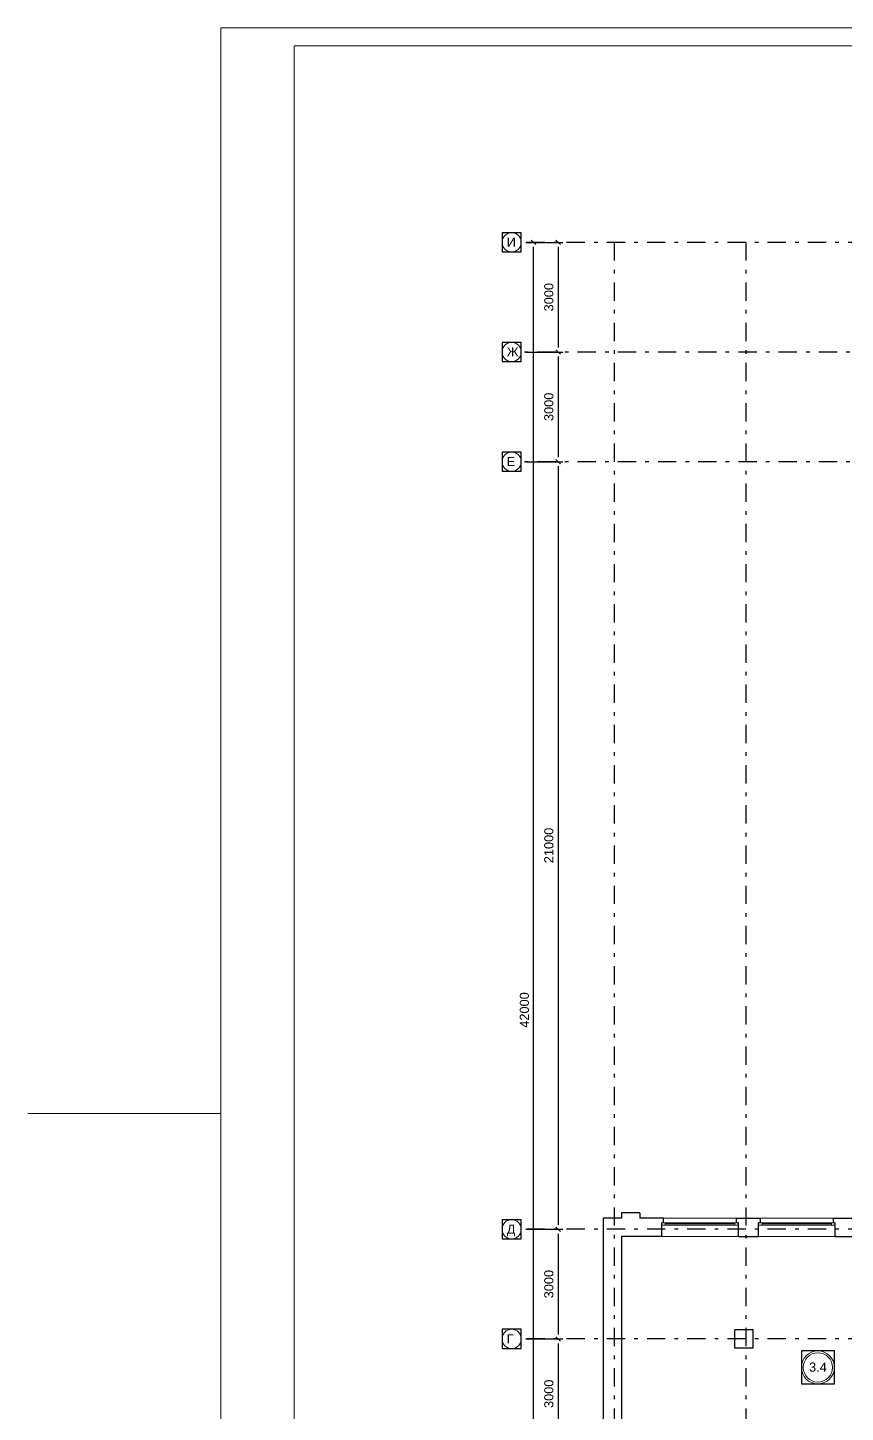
# Model space of a CAD drawing. Header units: metres. Extents: x -5.3 to 89.4, y -5.3 to 64.7.
# Drawn here: x -5.27 to 17.1, y 21.55 to 59.43 of the extents above; entities that cross this region are included whole.
import ezdxf
from ezdxf.enums import TextEntityAlignment as Align

# ---------------------------------------------------------------- set-up
doc = ezdxf.new("R2010")
doc.units = ezdxf.units.M
doc.header["$MEASUREMENT"] = 0
doc.linetypes.add('( Dashdot )', pattern=[1.001, 0.5, -0.25, 0.001, -0.25])
doc.layers.get('DEFPOINTS').update_dxf_attribs({"lineweight": 0})
doc.layers.add('Level 50', color=7, linetype='Continuous', lineweight=0)
doc.layers.add('YOLO_TABLE', color=1, linetype='Continuous')
doc.styles.add('Standard_0', font='arial.ttf')
doc.styles.add('Style-Arial', font='arial.ttf')
doc.dimstyles.get("Standard").update_dxf_attribs({"dimtxt": 0.00018, "dimasz": 0.00018, "dimexe": 0.0002, "dimexo": 0.0625, "dimgap": 9e-05, "dimtad": 0, "dimtih": 1, "dimtoh": 1, "dimdec": 4, "dimlfac": 1000, "dimzin": 0, "dimdsep": 46, "dimtxsty": 'Standard_0', "dimcen": 9e-05, "dimadec": 0, "dimazin": 0, "dimtfac": 1, "dimtdec": 4, "dimtofl": 0, "dimtmove": 0, "dimatfit": 0, "dimfxl": 0.01, "dimfxlon": 1, "dimtolj": 1, "dimtzin": 0, "dimarcsym": 0})

# ---------------------------------------------------------------- blocks, each defined once
blk = doc.blocks.new('_Oblique-1')
at = {"color": 0, "linetype": 'ByBlock', "lineweight": -2}
blk.add_line((0.5, 0.5), (-0.5, -0.5), dxfattribs=at)
blk = doc.blocks.new('*D30')
at = {"color": 0, "linetype": 'Continuous', "lineweight": -2, "transparency": 16777216}
for p, q in [((8.359, 53.561), (9.367, 53.561)), ((9.242, 53.436), (9.242, 50.686)), ((8.359, 50.561), (9.367, 50.561))]:
    blk.add_line(p, q, dxfattribs=at)
at = {"layer": 'DEFPOINTS', "color": 0, "linetype": 'Continuous', "transparency": 16777216}
for p in [(8.234, 53.561), (8.234, 50.561), (9.242, 50.561)]:
    blk.add_point(p, dxfattribs=at)
at = {"color": 0, "linetype": 'Continuous', "lineweight": -2, "transparency": 16777216, "xscale": 0.125, "yscale": 0.125, "zscale": 0.125}
for p, rotation in [((9.242, 53.561), 90), ((9.242, 50.561), 270)]:
    blk.add_blockref('_Oblique-1', p, dxfattribs=dict(at, rotation=rotation))
at = {"color": 0, "linetype": 'Continuous', "lineweight": 0, "transparency": 16777216, "insert": (8.989, 52.061), "char_height": 0.25, "attachment_point": 5, "rotation": 90, "style": 'Style-Arial'}
blk.add_mtext('\\A1;3000', dxfattribs=at)
blk = doc.blocks.new('*D31')
at = {"color": 0, "linetype": 'Continuous', "lineweight": -2, "transparency": 16777216}
for p, q in [((8.359, 53.561), (8.697, 53.561)), ((8.572, 11.686), (8.572, 53.436)), ((8.359, 11.561), (8.697, 11.561))]:
    blk.add_line(p, q, dxfattribs=at)
at = {"layer": 'DEFPOINTS', "color": 0, "linetype": 'Continuous', "transparency": 16777216}
for p in [(8.234, 53.561), (8.572, 53.561), (8.234, 11.561)]:
    blk.add_point(p, dxfattribs=at)
at = {"color": 0, "linetype": 'Continuous', "lineweight": -2, "transparency": 16777216, "xscale": 0.125, "yscale": 0.125, "zscale": 0.125}
for p, rotation in [((8.572, 53.561), 90), ((8.572, 11.561), 270)]:
    blk.add_blockref('_Oblique-1', p, dxfattribs=dict(at, rotation=rotation))
at = {"color": 0, "linetype": 'Continuous', "lineweight": 0, "transparency": 16777216, "insert": (8.32, 32.561), "char_height": 0.25, "attachment_point": 5, "rotation": 90, "style": 'Style-Arial'}
blk.add_mtext('\\A1;42000', dxfattribs=at)
blk = doc.blocks.new('*D137')
at = {"color": 0, "linetype": 'Continuous', "lineweight": -2, "transparency": 16777216}
for p, q in [((8.359, 50.561), (9.367, 50.561)), ((9.242, 50.436), (9.242, 47.686)), ((8.359, 47.561), (9.367, 47.561))]:
    blk.add_line(p, q, dxfattribs=at)
at = {"layer": 'DEFPOINTS', "color": 0, "linetype": 'Continuous', "transparency": 16777216}
for p in [(8.234, 50.561), (8.234, 47.561), (9.242, 47.561)]:
    blk.add_point(p, dxfattribs=at)
at = {"color": 0, "linetype": 'Continuous', "lineweight": -2, "transparency": 16777216, "xscale": 0.125, "yscale": 0.125, "zscale": 0.125}
for p, rotation in [((9.242, 50.561), 90), ((9.242, 47.561), 270)]:
    blk.add_blockref('_Oblique-1', p, dxfattribs=dict(at, rotation=rotation))
at = {"color": 0, "linetype": 'Continuous', "lineweight": 0, "transparency": 16777216, "insert": (8.989, 49.061), "char_height": 0.25, "attachment_point": 5, "rotation": 90, "style": 'Style-Arial'}
blk.add_mtext('\\A1;3000', dxfattribs=at)
blk = doc.blocks.new('*D138')
at = {"color": 0, "linetype": 'Continuous', "lineweight": -2, "transparency": 16777216}
for p, q in [((8.359, 47.561), (9.367, 47.561)), ((9.242, 47.436), (9.242, 26.686)), ((8.359, 26.561), (9.367, 26.561))]:
    blk.add_line(p, q, dxfattribs=at)
at = {"layer": 'DEFPOINTS', "color": 0, "linetype": 'Continuous', "transparency": 16777216}
for p in [(8.234, 47.561), (8.234, 26.561), (9.242, 26.561)]:
    blk.add_point(p, dxfattribs=at)
at = {"color": 0, "linetype": 'Continuous', "lineweight": -2, "transparency": 16777216, "xscale": 0.125, "yscale": 0.125, "zscale": 0.125}
for p, rotation in [((9.242, 47.561), 90), ((9.242, 26.561), 270)]:
    blk.add_blockref('_Oblique-1', p, dxfattribs=dict(at, rotation=rotation))
at = {"color": 0, "linetype": 'Continuous', "lineweight": 0, "transparency": 16777216, "insert": (8.989, 37.061), "char_height": 0.25, "attachment_point": 5, "rotation": 90, "style": 'Style-Arial'}
blk.add_mtext('\\A1;21000', dxfattribs=at)
blk = doc.blocks.new('*D139')
at = {"color": 0, "linetype": 'Continuous', "lineweight": -2, "transparency": 16777216}
for p, q in [((8.359, 26.561), (9.367, 26.561)), ((9.242, 26.436), (9.242, 23.686)), ((8.359, 23.561), (9.367, 23.561))]:
    blk.add_line(p, q, dxfattribs=at)
at = {"layer": 'DEFPOINTS', "color": 0, "linetype": 'Continuous', "transparency": 16777216}
for p in [(8.234, 26.561), (8.234, 23.561), (9.242, 23.561)]:
    blk.add_point(p, dxfattribs=at)
at = {"color": 0, "linetype": 'Continuous', "lineweight": -2, "transparency": 16777216, "xscale": 0.125, "yscale": 0.125, "zscale": 0.125}
for p, rotation in [((9.242, 26.561), 90), ((9.242, 23.561), 270)]:
    blk.add_blockref('_Oblique-1', p, dxfattribs=dict(at, rotation=rotation))
at = {"color": 0, "linetype": 'Continuous', "lineweight": 0, "transparency": 16777216, "insert": (8.989, 25.061), "char_height": 0.25, "attachment_point": 5, "rotation": 90, "style": 'Style-Arial'}
blk.add_mtext('\\A1;3000', dxfattribs=at)
blk = doc.blocks.new('*D140')
at = {"color": 0, "linetype": 'Continuous', "lineweight": -2, "transparency": 16777216}
for p, q in [((8.359, 23.561), (9.367, 23.561)), ((9.242, 23.436), (9.242, 20.686)), ((8.359, 20.561), (9.367, 20.561))]:
    blk.add_line(p, q, dxfattribs=at)
at = {"layer": 'DEFPOINTS', "color": 0, "linetype": 'Continuous', "transparency": 16777216}
for p in [(8.234, 23.561), (8.234, 20.561), (9.242, 20.561)]:
    blk.add_point(p, dxfattribs=at)
at = {"color": 0, "linetype": 'Continuous', "lineweight": -2, "transparency": 16777216, "xscale": 0.125, "yscale": 0.125, "zscale": 0.125}
for p, rotation in [((9.242, 23.561), 90), ((9.242, 20.561), 270)]:
    blk.add_blockref('_Oblique-1', p, dxfattribs=dict(at, rotation=rotation))
at = {"color": 0, "linetype": 'Continuous', "lineweight": 0, "transparency": 16777216, "insert": (8.989, 22.061), "char_height": 0.25, "attachment_point": 5, "rotation": 90, "style": 'Style-Arial'}
blk.add_mtext('\\A1;3000', dxfattribs=at)

msp = doc.modelspace()

# ---------------------------------------------------------------- linework, layer by layer
at = {"color": 1, "linetype": '( Dashdot )'}
for p, q in [((47.37628901, 53.56123488), (8.2343537, 53.56123488)), ((10.77628901, 53.56123488), (10.77628901, 5.54935686)), ((14.37628901, 53.56123488), (14.37628901, 5.54935686)), ((55.37628901, 50.56123488), (8.2343537, 50.56123488)), ((55.37628901, 47.56123488), (8.2343537, 47.56123488)), ((47.37628901, 26.56123488), (8.2343537, 26.56123488)), ((47.37628901, 23.56123488), (8.2343537, 23.56123488))]:
    msp.add_line(p, q, dxfattribs=at)
at = {"color": 7, "linetype": 'Continuous', "lineweight": 0}
for p, q in [((0.01539244, 29.73347798), (-5.27209487, 29.73347798)), ((14.12628901, 26.86123488), (12.12628901, 26.86123488)), ((14.07628901, 26.70623488), (12.17628901, 26.70623488)), ((16.77628901, 26.86123488), (14.77628901, 26.86123488)), ((16.72628901, 26.70623488), (14.82628901, 26.70623488)), ((14.17628901, 26.36123488), (12.07628901, 26.36123488)), ((16.82628901, 26.36123488), (14.72628901, 26.36123488))]:
    msp.add_line(p, q, dxfattribs=at)
at = {"color": 7, "linetype": 'Continuous', "lineweight": 30}
for p, q in [((10.97628901, 27.01123488), (10.97628901, 26.86123488)), ((11.47628901, 27.01123488), (10.97628901, 27.01123488)), ((11.47628901, 27.01123488), (11.47628901, 26.86123488)), ((10.47628901, 26.86123488), (10.47628901, 20.26123488)), ((10.97628901, 26.86123488), (10.47628901, 26.86123488)), ((12.12628901, 26.86123488), (11.47628901, 26.86123488)), ((12.07628901, 26.36123488), (12.07628901, 26.74123488)), ((12.12628901, 26.74123488), (12.07628901, 26.74123488)), ((12.12628901, 26.74123488), (12.12628901, 26.86123488)), ((14.12628901, 26.74123488), (14.12628901, 26.86123488)), ((14.12628901, 26.86123488), (14.77628901, 26.86123488)), ((14.17628901, 26.74123488), (14.12628901, 26.74123488)), ((14.17628901, 26.36123488), (14.17628901, 26.74123488)), ((14.72628901, 26.36123488), (14.72628901, 26.74123488)), ((14.77628901, 26.74123488), (14.72628901, 26.74123488)), ((14.77628901, 26.74123488), (14.77628901, 26.86123488)), ((16.77628901, 26.74123488), (16.77628901, 26.86123488)), ((16.77628901, 26.86123488), (17.42628901, 26.86123488)), ((16.82628901, 26.74123488), (16.77628901, 26.74123488)), ((16.82628901, 26.36123488), (16.82628901, 26.74123488)), ((10.97628901, 26.36123488), (10.97628901, 20.76123488)), ((12.07628901, 26.36123488), (10.97628901, 26.36123488)), ((14.17628901, 26.36123488), (14.72628901, 26.36123488)), ((16.82628901, 26.36123488), (17.37628901, 26.36123488)), ((14.07628901, 23.31123488), (14.07628901, 23.81123488)), ((14.57628901, 23.81123488), (14.07628901, 23.81123488)), ((14.57628901, 23.31123488), (14.57628901, 23.81123488)), ((14.57628901, 23.31123488), (14.07628901, 23.31123488))]:
    msp.add_line(p, q, dxfattribs=at)
at = {"color": 7, "linetype": 'Continuous', "lineweight": 0, "flags": 128}
for points in [[(84.11539244, 59.43347798), (84.11539244, 0.03347798), (0.01539244, 0.03347798), (0.01539244, 59.43347798), (84.11539244, 59.43347798)], [(12.17628901, 26.74123488), (12.17628901, 26.67123488), (14.07628901, 26.67123488), (14.07628901, 26.74123488), (12.17628901, 26.74123488)], [(14.82628901, 26.74123488), (14.82628901, 26.67123488), (16.72628901, 26.67123488), (16.72628901, 26.74123488), (14.82628901, 26.74123488)]]:
    msp.add_lwpolyline(points, close=True, dxfattribs=at)
at = {"color": 7, "linetype": 'Continuous', "lineweight": 13, "flags": 128}
for points in [[(12.17628901, 26.67123488), (12.07628901, 26.67123488), (12.07628901, 26.74123488), (12.17628901, 26.74123488), (12.17628901, 26.67123488)], [(14.17628901, 26.67123488), (14.07628901, 26.67123488), (14.07628901, 26.74123488), (14.17628901, 26.74123488), (14.17628901, 26.67123488)], [(14.82628901, 26.67123488), (14.72628901, 26.67123488), (14.72628901, 26.74123488), (14.82628901, 26.74123488), (14.82628901, 26.67123488)], [(16.82628901, 26.67123488), (16.72628901, 26.67123488), (16.72628901, 26.74123488), (16.82628901, 26.74123488), (16.82628901, 26.67123488)]]:
    msp.add_lwpolyline(points, close=True, dxfattribs=at)
at = {"color": 7, "linetype": 'Continuous', "lineweight": 13}
for centre, radius in [((7.97099826, 53.56123488), 0.26335544), ((7.97099826, 50.56123488), 0.26335544), ((7.97099826, 47.56123488), 0.26335544), ((7.97099826, 26.56123488), 0.26335544), ((7.97099826, 23.56123488), 0.26335544), ((16.35118625, 22.78306736), 0.45201344), ((16.35118625, 22.78306736), 0.40201344)]:
    msp.add_circle(centre, radius, dxfattribs=at)
at = {"layer": 'Level 50', "color": 7, "linetype": 'Continuous', "lineweight": 13}
for p, q in [((2.01539244, 58.93347798), (2.01539244, 0.53347798)), ((83.61539244, 58.93347798), (2.01539244, 58.93347798))]:
    msp.add_line(p, q, dxfattribs=at)
at = {"layer": 'YOLO_TABLE'}
for points in [[(7.70764281, 53.29787943), (8.2343537, 53.29787943), (8.2343537, 53.82459032), (7.70764281, 53.82459032)], [(7.70764281, 50.29787943), (8.2343537, 50.29787943), (8.2343537, 50.82459032), (7.70764281, 50.82459032)], [(7.70764281, 47.29787943), (8.2343537, 47.29787943), (8.2343537, 47.82459032), (7.70764281, 47.82459032)], [(7.70764281, 26.29787943), (8.2343537, 26.29787943), (8.2343537, 26.82459032), (7.70764281, 26.82459032)], [(7.70764281, 23.29787943), (8.2343537, 23.29787943), (8.2343537, 23.82459032), (7.70764281, 23.82459032)], [(15.89917281, 22.33105392), (16.80319969, 22.33105392), (16.80319969, 23.23508081), (15.89917281, 23.23508081)]]:
    msp.add_lwpolyline(points, close=True, dxfattribs=at)

# ---------------------------------------------------------------- texts
at = {"color": 7, "linetype": 'Continuous', "lineweight": 30, "style": 'Style-Arial'}
for s, p in [('И', (7.83690675, 53.69049751)), ('Ж', (7.83690675, 50.69049751)), ('Е', (7.83690675, 47.69049751)), ('Д', (7.83690675, 26.69049751)), ('Г', (7.83690675, 23.69049751))]:
    msp.add_text(s, height=0.25, dxfattribs=at).set_placement(p, align=Align.TOP_LEFT)
at = {"color": 7, "linetype": 'Continuous', "lineweight": 13, "style": 'Style-Arial'}
msp.add_text('3.4', height=0.25, dxfattribs=at).set_placement((16.10963146, 22.915817), align=Align.TOP_LEFT)

# ---------------------------------------------------------------- dimensions: what is measured, and where the dimension line sits
at = {"color": 5, "linetype": 'Continuous', "lineweight": 0}
for base, p1, p2, angle, picture, middle in [((8.57238498, 53.56123488), (8.2343537, 11.56123488), (8.2343537, 53.56123488), 90, '*D31', (8.31974174, 32.56123488)), ((9.24164867, 50.56123488), (8.2343537, 53.56123488), (8.2343537, 50.56123488), 270, '*D30', (8.98892016, 52.06123488)), ((9.24164867, 47.56123488), (8.2343537, 50.56123488), (8.2343537, 47.56123488), 270, '*D137', (8.98892016, 49.06123488)), ((9.24164867, 26.56123488), (8.2343537, 47.56123488), (8.2343537, 26.56123488), 270, '*D138', (8.98900542, 37.06123488)), ((9.24164867, 23.56123488), (8.2343537, 26.56123488), (8.2343537, 23.56123488), 270, '*D139', (8.98892016, 25.06123488)), ((9.24164867, 20.56123488), (8.2343537, 23.56123488), (8.2343537, 20.56123488), 270, '*D140', (8.98892016, 22.06123488))]:
    dim = msp.add_linear_dim(base=base, p1=p1, p2=p2, angle=angle, dimstyle='Standard', override={"dimtxt": 0.25, "dimasz": 0.125, "dimexe": 0.125, "dimexo": 0.125, "dimgap": 0.125, "dimtad": 1, "dimtih": 0, "dimtoh": 0, "dimzin": 11, "dimtxsty": 'Style-Arial', "dimblk": '_Oblique-1', "dimfxlon": 0, "dimfrac": 2, "dimtzin": 11}, dxfattribs=at)
    dim.commit()
    dim.dimension.update_dxf_attribs({"geometry": picture, "text_midpoint": middle})

doc.saveas('drawing.dxf')
